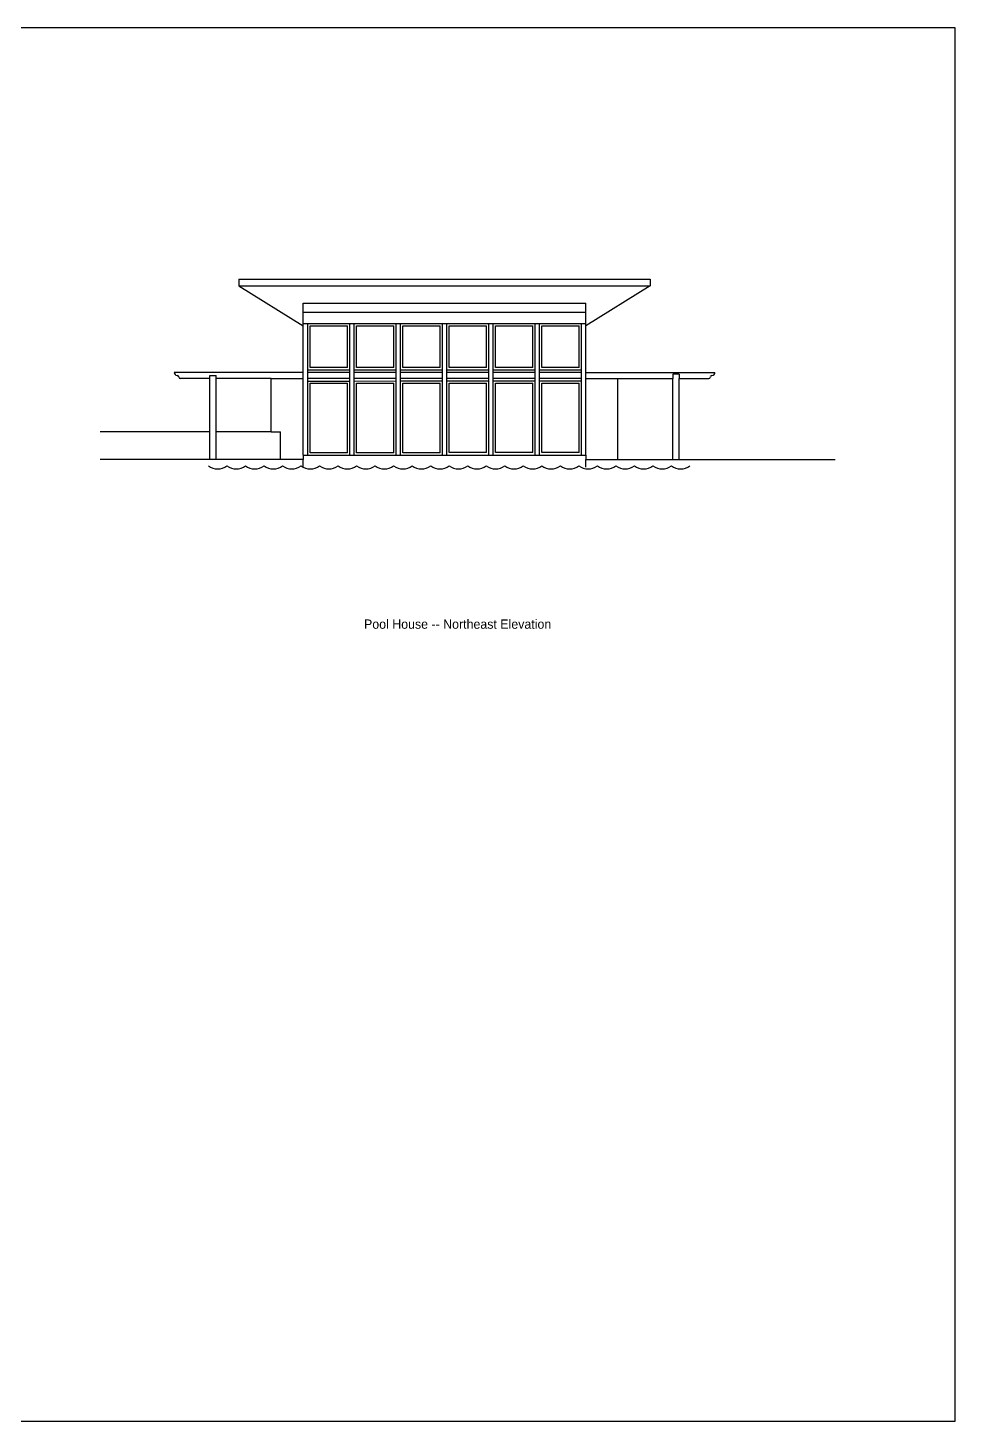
# Model space of a CAD drawing. Header units: inches. Extents: x 0 to 5835, y -2804 to 1896.
# Drawn here: x 2446 to 3647, y -1907 to -101 of the extents above; entities that cross this region are included whole.
import ezdxf

# ---------------------------------------------------------------- set-up
doc = ezdxf.new("R2010")
doc.units = ezdxf.units.IN
doc.header["$LTSCALE"] = 8
doc.header["$MEASUREMENT"] = 0
for name, color, linetype in [('A-Elev', 7, 'CONTINUOUS'), ('A-walls', 7, 'CONTINUOUS'), ('construction', 160, 'CONTINUOUS')]:
    doc.layers.add(name, color=color, linetype=linetype)
doc.styles.get("Standard").update_dxf_attribs({"font": 'txt', "height": 0.2})

msp = doc.modelspace()

# ---------------------------------------------------------------- linework, layer by layer
at = {"layer": 'A-Elev'}
for p, q in [((2718.9, -426.7, 123846), (2718.9, -435.2, 141075.6)), ((2718.9, -426.7, 114539.3), (3252, -426.7, 114539.3)), ((3252, -426.7, 123846), (3252, -435.2, 141075.6))]:
    msp.add_line(p, q, dxfattribs=at)
at = {"layer": 'A-Elev', "color": 253}
for p, q in [((2808.3, -654.7, 126835.1), (2808.3, -484, 126835.1)), ((2811.3, -487, 86547.4), (2859.8, -487, 78171.4)), ((2862.8, -555.5, 130171.1), (2862.8, -484, 130171.1)), ((2868.3, -555.5, 130171.1), (2868.3, -484, 130171.1)), ((2871.3, -487, 86547.4), (2919.8, -487, 78171.4)), ((2922.8, -558.7, 130171.1), (2922.8, -484, 130171.1)), ((2928.3, -558.7, 130171.1), (2928.3, -484, 130171.1)), ((2931.3, -487, 86547.4), (2979.8, -487, 78171.4)), ((2982.8, -558.7, 130171.1), (2982.8, -484, 130171.1)), ((2988.3, -558.7, 130171.1), (2988.3, -484, 130171.1)), ((2991.3, -487, 86547.4), (3039.8, -487, 78171.4)), ((3042.8, -558.7, 130171.1), (3042.8, -484, 130171.1)), ((3048.3, -558.7, 130171.1), (3048.3, -484, 130171.1)), ((3051.3, -487, 86547.4), (3099.8, -487, 78171.5)), ((3102.8, -558.7, 130171.1), (3102.8, -484, 130171.1)), ((3108.3, -558.7, 130171.2), (3108.3, -484, 130171.2)), ((3111.3, -487, 86547.5), (3159.8, -487, 78171.5)), ((3162.8, -654.6, 126835.1), (3162.8, -484, 126835.1)), ((2859.8, -541.2, 130171.1), (2811.3, -541.2, 138547.1)), ((2919.8, -541.2, 130171.1), (2871.3, -541.2, 138547.1)), ((2979.8, -541.2, 130171.1), (2931.3, -541.2, 138547.1)), ((3039.8, -541.2, 130171.1), (2991.3, -541.2, 138547.1)), ((3099.8, -541.2, 130171.1), (3051.3, -541.2, 138547.1)), ((3159.8, -541.2, 130171.2), (3111.3, -541.2, 138547.1)), ((2760.8, -555.5, 191015.6), (2802.4, -555.5, 183835.8)), ((2802.4, -654.7, 156227.4), (2802.4, -547.5, 236066.2)), ((2808.3, -544.2, 130171.1), (2862.8, -544.2, 130171.1)), ((2808.3, -558.8, 126835.1), (2862.8, -558.8, 126835.1)), ((2862.8, -558.8, 130171.1), (2862.8, -555.5, 130171.1)), ((2862.8, -654.7, 126835.1), (2862.8, -558.7, 126835.1)), ((2868.3, -544.2, 130171.1), (2922.8, -544.1, 130171.1)), ((2868.3, -558.8, 130171.1), (2868.3, -555.5, 130171.1)), ((2868.3, -654.7, 126835.1), (2868.3, -558.7, 126835.1)), ((2868.3, -558.8, 126835.1), (2922.8, -558.7, 126835.1)), ((2922.8, -654.7, 126835.1), (2922.8, -558.7, 126835.1)), ((2928.3, -544.1, 130171.1), (2982.8, -544.1, 130171.1)), ((2928.3, -654.7, 126835.1), (2928.3, -558.7, 126835.1)), ((2928.3, -558.7, 126835.1), (2982.8, -558.7, 126835.1)), ((2982.8, -654.7, 126835.1), (2982.8, -558.7, 126835.1)), ((2988.3, -544.1, 130171.1), (3042.8, -544.1, 130171.1)), ((2988.3, -558.7, 126835.1), (3042.8, -558.7, 126835.1)), ((2988.3, -654.6, 126835.1), (2988.3, -558.7, 126835.1)), ((3042.8, -654.6, 126835.1), (3042.8, -558.7, 126835.1)), ((3048.3, -544.1, 130171.1), (3102.8, -544.1, 130171.1)), ((3048.3, -654.6, 126835.1), (3048.3, -558.7, 126835.1)), ((3048.3, -558.7, 126835.1), (3102.8, -558.7, 126835.1)), ((3102.8, -654.6, 126835.1), (3102.8, -558.7, 126835.1)), ((3108.3, -544.1, 130171.1), (3162.8, -544.1, 130171.1)), ((3108.3, -558.7, 126835.1), (3162.8, -558.7, 126835.1)), ((3108.3, -654.6, 126835.1), (3108.3, -558.7, 126835.1)), ((3108.3, -654.6, 126835.1), (3108.3, -558.7, 126835.1)), ((3168.5, -654.7, 121229.5), (3168.5, -547.5, 121229.5)), ((3168.5, -555.5, 222229.8), (3210.1, -555.5, 215050)), ((2811.3, -561.7, 135211.1), (2859.8, -561.7, 126835.1)), ((2871.3, -561.7, 159239.6), (2919.8, -561.7, 126835.1)), ((2919.8, -651.7, 126835.1), (2919.8, -561.7, 126835.1)), ((2931.3, -561.7, 135211.1), (2979.8, -561.7, 126835.1)), ((2979.8, -651.7, 126835.1), (2979.8, -561.7, 126835.1)), ((2991.3, -561.6, 135211.1), (3039.8, -561.6, 126600.1)), ((3051.3, -561.6, 135211.1), (3099.8, -561.6, 126600.1)), ((3111.3, -561.6, 135211.1), (3159.8, -561.6, 126600.1)), ((2760.8, -624.7, 131698.6), (2772.8, -624.7, 129626.2)), ((2859.8, -651.7, 126835.1), (2811.3, -651.7, 135211.1)), ((2919.8, -651.7, 126835.1), (2871.3, -651.7, 159239.6)), ((2979.8, -651.7, 126835.1), (2931.3, -651.7, 135211.1)), ((3039.8, -651.6, 126600.1), (2991.3, -651.6, 135211.1)), ((3099.8, -651.6, 126600.1), (3051.3, -651.6, 135211.1)), ((3159.8, -651.6, 126600.1), (3111.3, -651.6, 135211.1))]:
    msp.add_line(p, q, dxfattribs=at)
at = {"layer": 'A-Elev', "color": 252}
for p, q in [((2811.3, -541.2, 138547.1), (2811.3, -487, 86547.4)), ((2859.8, -541.2, 130171.1), (2859.8, -487, 78171.4)), ((2871.3, -541.2, 138547.1), (2871.3, -487, 86547.4)), ((2919.8, -541.2, 130171.1), (2919.8, -487, 78171.4)), ((2931.3, -541.2, 138547.1), (2931.3, -487, 86547.4)), ((2979.8, -541.2, 130171.1), (2979.8, -487, 78171.4)), ((2991.3, -541.2, 138547.1), (2991.3, -487, 86547.4)), ((3039.8, -541.2, 130171.1), (3039.8, -487, 78171.4)), ((3051.3, -541.2, 138547.1), (3051.3, -487, 86547.4)), ((3099.8, -541.2, 130171.1), (3099.8, -487, 78171.5)), ((3111.3, -541.2, 138547.1), (3111.3, -487, 86547.5)), ((3159.8, -541.2, 130171.2), (3159.8, -487, 78171.5)), ((2811.3, -651.7, 135211.1), (2811.3, -561.7, 135211.1)), ((2859.8, -651.7, 126835.1), (2859.8, -561.7, 126835.1)), ((2871.3, -651.7, 135211.1), (2871.3, -561.7, 135211.1)), ((2931.3, -651.7, 135211.1), (2931.3, -561.7, 135211.1)), ((2991.3, -651.6, 135211.1), (2991.3, -561.6, 135211.1)), ((3039.8, -651.6, 126835.1), (3039.8, -561.6, 126835.1)), ((3051.3, -651.6, 135211.1), (3051.3, -561.6, 135211.1)), ((3099.8, -651.6, 126835.1), (3099.8, -561.6, 126835.1)), ((3111.3, -651.6, 135211.1), (3111.3, -561.6, 135211.1)), ((3159.8, -651.6, 126835.1), (3159.8, -561.6, 126835.1))]:
    msp.add_line(p, q, dxfattribs=at)
at = {"layer": 'A-Elev', "color": 5}
for centre in [(2691.5, -652.7, 150857.7), (2715.5, -652.7, 150857.7), (2739.5, -652.7, 150857.7), (2763.5, -652.7, 150857.7), (2787.5, -652.7, 150857.7), (2811.5, -652.7, 150857.7), (2835.5, -652.7, 150857.7), (2859.5, -652.7, 150857.7), (2883.5, -652.7, 150857.7), (2907.5, -652.7, 150857.7), (2931.5, -652.7, 150857.7), (2955.5, -652.7, 150857.7), (2979.5, -652.7, 150857.7), (3003.5, -652.7, 150857.7), (3027.5, -652.7, 150857.7), (3051.5, -652.7, 150857.7), (3075.5, -652.7, 150857.7), (3099.5, -652.7, 150857.7), (3123.5, -652.7, 150857.7), (3147.5, -652.7, 150857.7), (3171.5, -652.7, 150857.7), (3195.5, -652.7, 150857.7), (3219.5, -652.7, 150857.7), (3243.5, -652.7, 150857.7), (3267.5, -652.7, 150857.7), (3291.5, -652.7, 150857.7)]:
    msp.add_arc(centre, 20, 233.1301, 306.8699, dxfattribs=at)
at = {"layer": 'A-walls'}
for p, q in [((2718.9, -435.2, 210431.2), (2802.4, -487, 163218.5)), ((3252, -435.2, 210431.2), (3168.5, -487, 163218.5)), ((2802.4, -547.5, 211537.7), (2802.4, -487, 116704.9)), ((3168.5, -547.5, 120861.3), (3168.5, -487.1, 113885.8)), ((2802.4, -654.7, 156227.4), (2802.4, -660.7, 156227.4)), ((2802.4, -654.7, 156227.4), (3168.5, -654.7, 133244.4)), ((3168.5, -654.7, 121229.5), (3168.5, -660.7, 121229.5)), ((3210.1, -660.7, 156227.4), (3281.4, -660.7, 97845.5)), ((3289.4, -660.7, 121649.7), (3491.7, -660.7, 156227.4))]:
    msp.add_line(p, q, dxfattribs=at)
at = {"layer": 'A-walls', "color": 253}
for p, q in [((2718.9, -435.2, 141075.6), (3252, -435.2, 141075.6)), ((2802.4, -487, 83919.4), (2802.4, -457.8, 109805.5)), ((2802.4, -469.5, 86585.1), (3168.5, -469.5, 84793.3)), ((3168.5, -487, 163218.5), (3168.5, -457.8, 108013.7)), ((2802.4, -484, 86584.7), (3168.5, -484, 84792.9)), ((2681.5, -551.5, 175357.3), (2689.5, -551.5, 175357.3)), ((2681.5, -555.5, 171930.3), (2681.5, -551.5, 175357.3)), ((2689.5, -555.5, 171930.3), (2689.5, -551.5, 175357.3)), ((2862.8, -547.5, 191015.6), (2808.3, -547.5, 191015.6)), ((2862.8, -555.5, 191015.6), (2808.3, -555.5, 191015.6)), ((2922.8, -547.5, 191015.6), (2868.3, -547.5, 191015.6)), ((2922.8, -555.5, 191015.6), (2868.3, -555.5, 191015.6)), ((2982.8, -547.5, 191015.6), (2928.3, -547.5, 191015.6)), ((2982.8, -555.5, 191015.6), (2928.3, -555.5, 191015.6)), ((3042.8, -547.5, 191015.6), (2988.3, -547.5, 191015.6)), ((3042.8, -555.5, 191015.6), (2988.3, -555.5, 191015.6)), ((3102.8, -547.5, 191015.6), (3048.3, -547.5, 191015.6)), ((3102.8, -555.5, 191015.6), (3048.3, -555.5, 191015.6)), ((3162.8, -547.5, 191015.6), (3108.3, -547.5, 191015.6)), ((3162.8, -555.5, 191015.6), (3108.3, -555.5, 191015.6)), ((3289.4, -549.9, 220407.9), (3281.4, -549.9, 220407.9)), ((3281.4, -549.9, 220407.9), (3281.4, -555.5, 215050)), ((3289.4, -549.9, 220407.9), (3289.4, -555.5, 215050)), ((2681.5, -660.7, 96151.8), (2681.5, -624.7, 126994.8)), ((2689.5, -660.7, 91448.1), (2689.5, -624.7, 122291)), ((2772.8, -660.7, 100855.6), (2772.8, -624.7, 131698.6)), ((2802.4, -660.7, 156227.4), (2539.2, -660.7, 156227.4)), ((2802.4, -670.5, 147527.6), (2802.4, -660.7, 156227.4)), ((3168.5, -660.7, 156227.4), (3210.1, -660.7, 156227.4)), ((3168.5, -670.5, 112529.7), (3168.5, -660.7, 121229.5)), ((3281.4, -660.7, 132843.4), (3289.4, -660.7, 132843.4))]:
    msp.add_line(p, q, dxfattribs=at)
at = {"layer": 'A-walls', "color": 251}
msp.add_line((2802.4, -457.8, 109805.5), (3168.5, -457.8, 108013.7), dxfattribs=at)
at = {"layer": 'A-walls', "color": 7}
for p, q in [((2802.4, -547.5, 191015.6), (2635, -547.5, 191015.6)), ((2681.5, -555.5, 191015.6), (2643, -555.5, 191015.6)), ((2681.5, -624.7, 126994.8), (2681.5, -555.5, 172715.8)), ((2760.8, -555.5, 191015.6), (2689.5, -555.5, 191015.6)), ((2689.5, -624.7, 126994.8), (2689.5, -555.5, 172715.8)), ((2760.8, -624.7, 131698.6), (2760.8, -555.5, 191015.6)), ((3168.5, -547.5, 191015.6), (3335.9, -547.5, 191015.6)), ((3210.1, -555.5, 215050), (3281.4, -555.5, 215050)), ((3210.1, -660.7, 119417.9), (3210.1, -555.5, 227825)), ((3281.4, -660.7, 97845.5), (3281.4, -555.5, 214300.2)), ((3289.4, -555.5, 215050), (3327.9, -555.5, 215050)), ((3289.4, -660.7, 121649.7), (3289.4, -555.5, 215486.4)), ((2681.5, -624.7, 131698.6), (2539.2, -624.7, 131698.6)), ((2760.8, -624.7, 131698.6), (2689.5, -624.7, 131698.6))]:
    msp.add_line(p, q, dxfattribs=at)
for centre, radius, start, end in [((2639, -547.5, 166981.3), 4, 180, 270), ((2639, -553.5, 175357.3), 2, 0, 90), ((2643, -553.5, 175357.3), 2, 180, 270), ((3327.9, -553.5, 199391.6), 2, 270, 360), ((3331.9, -553.5, 199391.6), 2, 90, 180), ((3331.9, -547.5, 191015.6), 4, 270, 0)]:
    msp.add_arc(centre, radius, start, end, dxfattribs=at)
at = {"layer": 'construction'}
for p, q in [((3647.1, -100.9), (327, -100.9)), ((3647.1, -1907.1), (3647.1, -100.9)), ((327, -1907.1), (3647.1, -1907.1))]:
    msp.add_line(p, q, dxfattribs=at)

# ---------------------------------------------------------------- texts
at = {"layer": 'A-walls'}
msp.add_text('Pool House -- Northeast Elevation', height=12, rotation=360, dxfattribs=at).set_placement((2881.1, -879.9, 78209.1))

doc.saveas('drawing.dxf')
